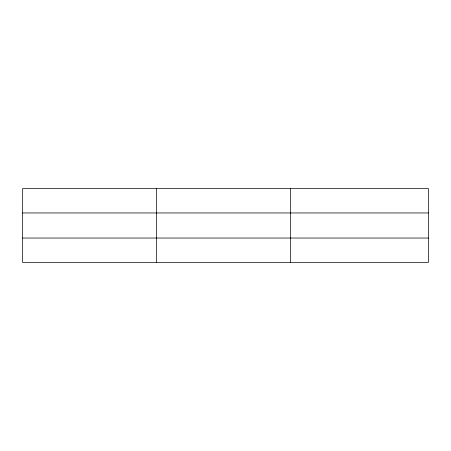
<?xml version="1.0" encoding="UTF-8"?>
<svg xmlns="http://www.w3.org/2000/svg" width="451" height="451" viewBox="0 0 451 451"><rect width="100%" height="100%" fill="white"/><g stroke="black" fill="none" stroke-linecap="round" stroke-linejoin="round"><path stroke-width="0.68" d="M156.497 188.619L156.497 262.381M290.444 188.619L290.444 262.381M428.45 212.962L428.45 188.619L22.55 188.619L22.55 262.381L428.45 262.381L428.45 212.962L22.55 212.962M22.55 238.038L428.45 238.038"/></g></svg>
